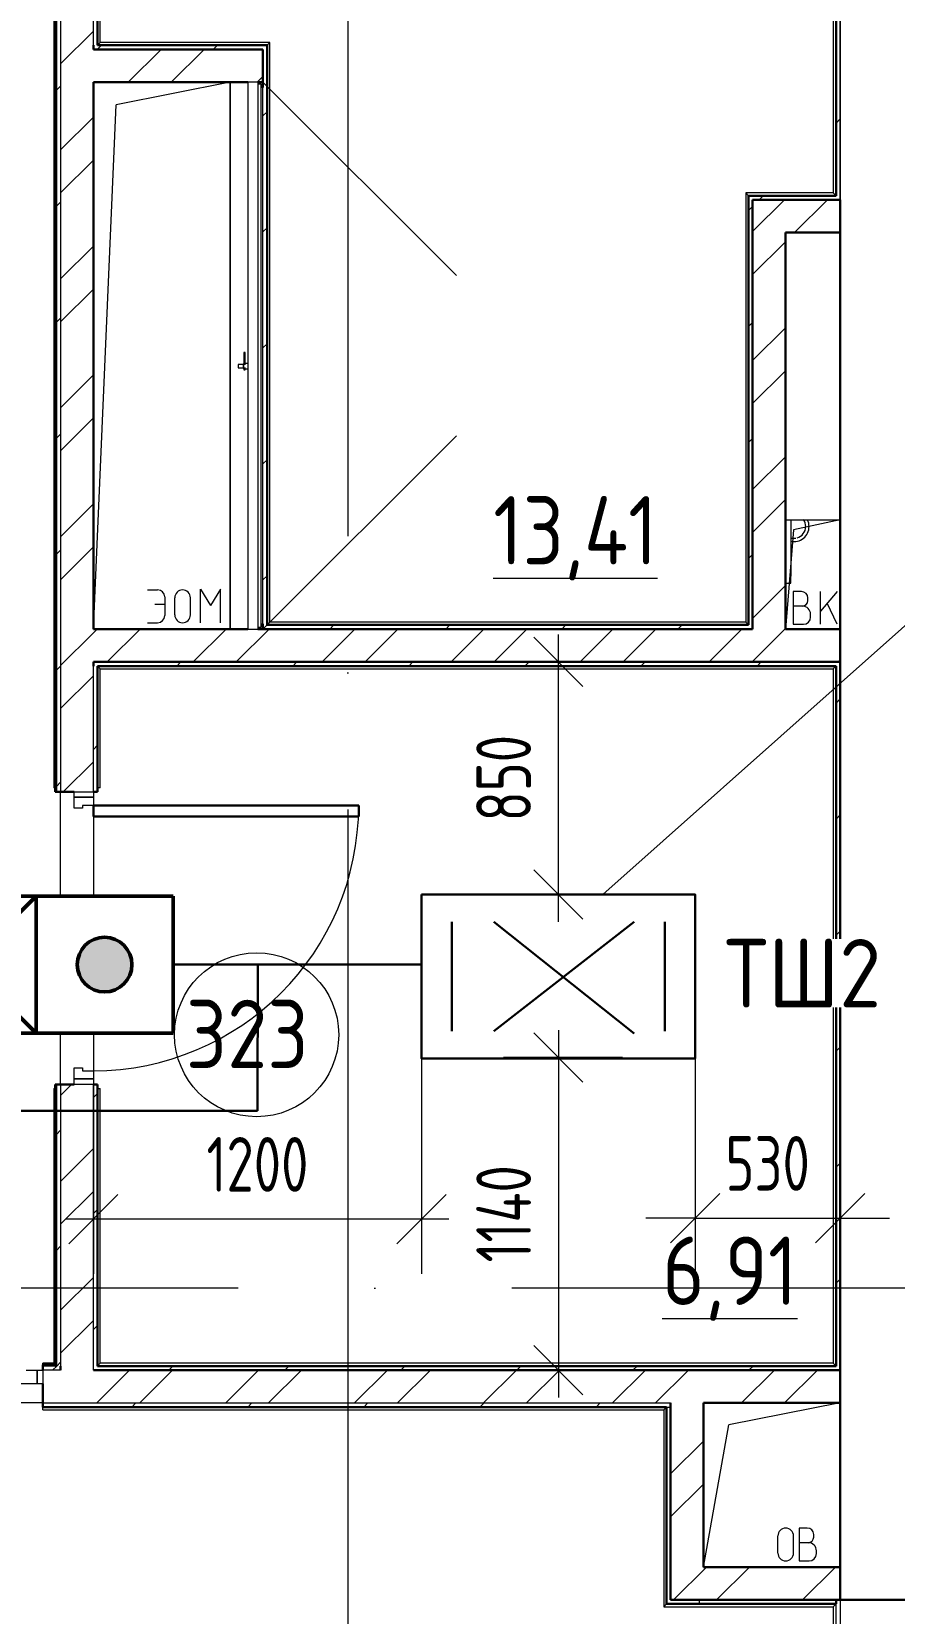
# Model space of a CAD drawing. Header units: millimetres. Extents: x -586848 to 520591, y -385801 to 675781.
# Drawn here: x 277238 to 280391, y 649358 to 655142 of the extents above; entities that cross this region are included whole.
import ezdxf

# ---------------------------------------------------------------- set-up
doc = ezdxf.new("R2010")
doc.units = ezdxf.units.MM
doc.set_wipeout_variables(frame=1)
doc.linetypes.add('ADSK_Линия сетки', pattern=[25, 20, -2.5, 0, -2.5])
doc.layers.add('0_ANNOT_Dimensions', color=7, linetype='Continuous')
doc.layers.add('PDF _СОТ', color=7, linetype='Continuous', true_color=0xb82d00)
for name, color, linetype, lineweight in [('RC-Линии_связи-Адресные', 5, 'Continuous', 30), ('Двери', 252, 'Continuous', 9), ('Линии', 7, 'Continuous', 9), ('Марки помещений', 252, 'Continuous', 20), ('Маркировка Не АУ', 7, 'Continuous', 25), ('НО СКУД', 7, 'Continuous', 50), ('Оборудование', 8, 'Continuous', 18), ('Ограждение', 252, 'Continuous', 9), ('Оси', 252, 'Continuous', 9), ('Перекрытие', 252, 'Continuous', 18), ('Сантехника', 252, 'Continuous', 9), ('СКУД', 1, 'Continuous', 30), ('Стены внутренние', 7, 'Continuous', 18), ('Стены наружные', 7, 'Continuous', 18), ('Стены штриховка', 7, 'Continuous', 9)]:
    doc.layers.add(name, color=color, linetype=linetype, lineweight=lineweight)
doc.styles.add('dim', font='romans.shx', dxfattribs={"width": 0.7})
doc.styles.add('GOST Common_2', font='', dxfattribs={"width": 0.9, "height": 250})
doc.styles.add('ISOCPEUR', font='isocpeur.ttf', dxfattribs={"width": 0.9, "height": 350})
doc.styles.get('GOST Common_2').set_extended_font_data('GOST type B')
doc.dimstyles.new('СПДС', dxfattribs={"dimscale": 100, "dimtxt": 2, "dimasz": 1.8, "dimexe": 2, "dimexo": 0, "dimgap": 1, "dimtad": 1, "dimdec": 0, "dimrnd": 1, "dimtxsty": 'dim', "dimblk": 'OBLIQUE', "dimcen": 2.5, "dimdle": 1, "dimclrt": 7, "dimaunit": 1, "dimadec": 0, "dimazin": 0, "dimtfac": 1, "dimtdec": 0, "dimtix": 1, "dimtmove": 2, "dimatfit": 3, "dimldrblk": 'OPEN', "dimfxl": 1, "dimlwd": 13, "dimlwe": 13, "dimarcsym": 0})

# ---------------------------------------------------------------- blocks, each defined once
blk = doc.blocks.new('3 этаж')
at = {"color": 251, "lineweight": 18, "true_color": 0x636466}
for p, q in [((280795.8, 20646.6), (280995.8, 20646.6)), ((280825.4, 20609.9), (280795.8, 20246.6)), ((280995.8, 20646.6), (280825.4, 20609.9)), ((280854.6, 20384.2), (280824.6, 20384.2)), ((280824.6, 20384.2), (280824.6, 20264.2)), ((280984.6, 20384.2), (280924.6, 20312.7)), ((280924.6, 20264.2), (280924.6, 20384.2)), ((280858, 20330.8), (280824.6, 20330.8)), ((280878, 20350.8), (280878, 20360.8)), ((280984.6, 20264.2), (280948.7, 20341.3)), ((280824.6, 20264.2), (280861.3, 20264.2)), ((280888, 20290.8), (280888, 20300.8))]:
    blk.add_line(p, q, dxfattribs=at)
for centre, radius, start, end in [((280854.6, 20360.8), 23.3, 0, 90), ((280858, 20350.8), 20, 270, 0), ((280858, 20300.8), 30, 0, 90), ((280861.3, 20290.8), 26.7, 270, 0)]:
    blk.add_arc(centre, radius, start, end, dxfattribs=at)
at = {"layer": 'Двери', "color": 251, "true_color": 0x636466}
for p, q in [((278195.8, 19651.6), (278265.8, 19651.6)), ((278195.8, 19631.6), (278195.8, 19651.6)), ((278195.8, 19591.6), (278195.8, 19631.6)), ((278195.8, 19631.6), (278265.8, 19631.6)), ((278265.8, 19631.6), (278195.8, 19631.6)), ((278265.8, 19651.6), (278265.8, 19631.6)), ((278265.8, 19631.6), (278265.8, 19601.6)), ((278225.8, 19591.6), (278195.8, 19591.6)), ((278225.8, 19601.6), (278225.8, 19591.6)), ((278265.8, 19601.6), (278225.8, 19601.6)), ((278195.8, 18641.6), (278225.8, 18641.6)), ((278195.8, 18601.6), (278195.8, 18641.6)), ((278225.8, 18641.6), (278225.8, 18631.6)), ((278225.8, 18631.6), (278265.8, 18631.6)), ((278265.8, 18631.6), (278265.8, 18601.6)), ((278265.8, 18601.6), (278195.8, 18601.6)), ((278195.8, 18581.6), (278195.8, 18601.6)), ((278195.8, 18601.6), (278265.8, 18601.6)), ((278265.8, 18581.6), (278195.8, 18581.6)), ((278265.8, 18601.6), (278265.8, 18581.6)), ((278019.8, 17536.6), (278060.8, 17536.6)), ((278060.8, 17536.6), (278080.8, 17536.6)), ((278060.8, 17486.6), (278060.8, 17536.6)), ((278060.8, 17536.6), (278060.8, 17486.6)), ((278080.8, 17536.6), (278080.8, 17486.6)), ((278060.8, 17486.6), (277996.8, 17486.6)), ((278080.8, 17486.6), (278060.8, 17486.6))]:
    blk.add_line(p, q, dxfattribs=at)
at = {"layer": 'Двери', "color": 251, "lineweight": 30, "true_color": 0x636466}
for p, q in [((278265.8, 19601.6), (279235.8, 19601.6)), ((278265.8, 19561.6), (278265.8, 19601.6)), ((279235.8, 19561.6), (278265.8, 19561.6)), ((279235.8, 19601.6), (279235.8, 19561.6))]:
    blk.add_line(p, q, dxfattribs=at)
at = {"layer": 'Двери', "color": 251, "true_color": 0x636466}
blk.add_arc((278265.8, 19601.6), 970, 270, 0, dxfattribs=at)
at = {"layer": 'Линии', "color": 251, "lineweight": 18, "ltscale": 200, "true_color": 0x636466}
for p, q in [((278765.8, 22246.6), (278348.9, 22164.1)), ((278765.8, 22246.6), (278765.8, 20246.6)), ((278265.8, 20246.6), (278348.9, 22164.1)), ((278464.2, 20390), (278500.7, 20390)), ((278526.8, 20364), (278526.8, 20296.1)), ((278563.3, 20298.7), (278563.3, 20361.3)), ((278620.7, 20298.7), (278620.7, 20361.3)), ((278657.2, 20392.6), (278693.7, 20332.6)), ((278657.2, 20270), (278657.2, 20392.6)), ((278730.2, 20392.6), (278693.7, 20332.6)), ((278730.2, 20270), (278730.2, 20392.6)), ((278490.2, 20337.9), (278526.8, 20337.9)), ((278464.2, 20270), (278500.7, 20270)), ((280995.8, 17416.6), (280588.9, 17337.2)), ((280495.8, 16816.6), (280588.9, 17337.2)), ((280875.8, 16959.1), (280845.8, 16959.1)), ((280845.8, 16959.1), (280845.8, 16839.1)), ((280768.3, 16867.8), (280768.3, 16930.4)), ((280825.6, 16867.8), (280825.6, 16930.4)), ((280879.1, 16905.7), (280845.8, 16905.7)), ((280899.1, 16925.7), (280899.1, 16935.7)), ((280845.8, 16839.1), (280882.5, 16839.1)), ((280909.1, 16865.7), (280909.1, 16875.7))]:
    blk.add_line(p, q, dxfattribs=at)
at = {"layer": 'Линии', "color": 251, "lineweight": 18, "true_color": 0x636466}
for centre, radius, start, end in [((278500.7, 20364), 26.1, 0, 90), ((278592, 20361.3), 28.7, 0, 180), ((278500.7, 20296.1), 26.1, 270, 0), ((278592, 20298.7), 28.7, 180, 0), ((280796.9, 16930.4), 28.7, 0, 180), ((280875.8, 16935.7), 23.3, 0, 90), ((280879.1, 16925.7), 20, 270, 0), ((280879.1, 16875.7), 30, 0, 90), ((280796.9, 16867.8), 28.7, 180, 0), ((280882.5, 16865.7), 26.7, 270, 0)]:
    blk.add_arc(centre, radius, start, end, dxfattribs=at)
at = {"layer": 'Марки помещений', "color": 251, "true_color": 0x636466}
blk.add_circle((278862.7, 18763.3), 300, dxfattribs=at)
at = {"layer": 'Оборудование', "color": 251, "true_color": 0x636466}
for p, q in [((278867.2, 22246.6), (278830.8, 22246.6)), ((278830.8, 22246.6), (278830.8, 20246.6)), ((278868.1, 20247.5), (278868.1, 22245.6)), ((278877.8, 22239.6), (278868.1, 22239.6)), ((278878.8, 20254.5), (278878.8, 22238.6)), ((278885.8, 22227.6), (278880.3, 22227.6)), ((278885.8, 22246.6), (279592.9, 21539.4)), ((278885.8, 20265.6), (278885.8, 22227.6)), ((278815.4, 21258.7), (278815.4, 21212.9)), ((278820.4, 21258.7), (278815.4, 21258.7)), ((278820.4, 21212.9), (278820.4, 21258.7)), ((278812.9, 21214.2), (278795.4, 21214.2)), ((278795.4, 21214.2), (278795.4, 21201.9)), ((278795.4, 21201.9), (278812.9, 21201.9)), ((278814.9, 21216.1), (278812.9, 21214.2)), ((278812.9, 21214.2), (278812.9, 21201.9)), ((278812.9, 21201.9), (278814.9, 21200)), ((278830.8, 21217.7), (278814.9, 21217.7)), ((278814.9, 21217.7), (278814.9, 21198.4)), ((278814.9, 21198.4), (278830.8, 21198.4)), ((278815.4, 21203.2), (278815.4, 21195)), ((278815.4, 21195), (278820.4, 21195)), ((278820.4, 21195), (278820.4, 21203.2)), ((278885.8, 20246.6), (279592.9, 20953.7)), ((278830.8, 20246.6), (278867.2, 20246.6)), ((278868.1, 20253.6), (278877.8, 20253.6)), ((278880.3, 20265.6), (278885.8, 20265.6))]:
    blk.add_line(p, q, dxfattribs=at)
for points, knots in [([(278868.1, 22245.6), (278868.1, 22245.7), (278868.1, 22245.8), (278868, 22246), (278867.9, 22246.1), (278867.8, 22246.3), (278867.6, 22246.4), (278867.4, 22246.5), (278867.2, 22246.6), (278867.2, 22246.6)], [0, 0, 0, 0, 0.166667, 0.25, 0.333333, 0.5, 0.666667, 0.833333, 1, 1, 1, 1]), ([(278878.8, 22238.6), (278878.8, 22238.7), (278878.8, 22238.8), (278878.7, 22239), (278878.7, 22239.1), (278878.6, 22239.2), (278878.5, 22239.3), (278878.3, 22239.4), (278878.1, 22239.5), (278877.9, 22239.6), (278877.8, 22239.6)], [0, 0, 0, 0, 0.166667, 0.25, 0.333333, 0.416667, 0.541667, 0.666667, 0.833333, 1, 1, 1, 1]), ([(278880.3, 22227.6), (278880.2, 22227.6), (278880, 22227.6), (278879.7, 22227.7), (278879.5, 22227.8), (278879.4, 22227.9), (278879.2, 22228), (278879.1, 22228.2), (278879, 22228.3), (278878.9, 22228.5), (278878.8, 22228.8), (278878.8, 22229), (278878.8, 22229.1)], [0, 0, 0, 0, 0.166667, 0.25, 0.333333, 0.416667, 0.5, 0.583333, 0.666667, 0.75, 0.833333, 1, 1, 1, 1]), ([(278867.2, 20246.6), (278867.2, 20246.6), (278867.4, 20246.6), (278867.6, 20246.7), (278867.8, 20246.8), (278867.9, 20247), (278868, 20247.1), (278868.1, 20247.3), (278868.1, 20247.4), (278868.1, 20247.5)], [-1, -1, -1, -1, -0.833333, -0.666667, -0.5, -0.333333, -0.25, -0.166667, 0, 0, 0, 0]), ([(278877.8, 20253.6), (278877.9, 20253.6), (278878.1, 20253.6), (278878.3, 20253.7), (278878.5, 20253.8), (278878.6, 20253.9), (278878.7, 20254), (278878.7, 20254.1), (278878.8, 20254.3), (278878.8, 20254.4), (278878.8, 20254.5)], [-1, -1, -1, -1, -0.833333, -0.666667, -0.541667, -0.416667, -0.333333, -0.25, -0.166667, 0, 0, 0, 0]), ([(278878.8, 20264), (278878.8, 20264.2), (278878.8, 20264.4), (278878.9, 20264.6), (278879, 20264.8), (278879.1, 20265), (278879.2, 20265.1), (278879.4, 20265.2), (278879.5, 20265.4), (278879.7, 20265.4), (278880, 20265.5), (278880.2, 20265.6), (278880.3, 20265.6)], [-1, -1, -1, -1, -0.833333, -0.75, -0.666667, -0.583333, -0.5, -0.416667, -0.333333, -0.25, -0.166667, 0, 0, 0, 0])]:
    blk.add_open_spline(points, degree=3, knots=knots, dxfattribs=at)
at = {"layer": 'Ограждение', "color": 251, "true_color": 0x636466}
for p, q in [((280970.8, 25891.6), (280970.8, 21841.6)), ((278120.8, 24671.9), (278120.8, 19666.6)), ((278290.8, 22391.6), (278290.8, 24671.9)), ((278290.8, 22391.6), (278280.8, 22381.6)), ((278910.8, 22391.6), (278290.8, 22391.6)), ((278910.8, 22391.6), (278900.8, 22381.6)), ((278910.8, 20271.6), (278910.8, 22391.6)), ((280970.8, 21841.6), (280650.8, 21841.6)), ((280650.8, 21841.6), (280660.8, 21831.6)), ((280650.8, 21841.6), (280650.8, 20271.6)), ((280970.8, 21841.6), (280980.8, 21831.6)), ((278910.8, 20271.6), (278900.8, 20261.6)), ((280650.8, 20271.6), (278910.8, 20271.6)), ((280650.8, 20271.6), (280660.8, 20261.6)), ((278290.8, 20101.6), (278280.8, 20111.6)), ((278290.8, 19666.6), (278290.8, 20101.6)), ((278290.8, 20101.6), (280970.8, 20101.6)), ((280970.8, 20101.6), (280980.8, 20111.6)), ((280970.8, 20101.6), (280970.8, 17561.6)), ((278125.8, 19666.6), (278120.8, 19666.6)), ((278290.8, 19666.6), (278280.8, 19666.6)), ((278120.8, 18566.6), (278125.8, 18566.6)), ((278120.8, 18566.6), (278120.8, 17561.6)), ((278280.8, 18566.6), (278290.8, 18566.6)), ((278290.8, 17561.6), (278290.8, 18566.6)), ((278080.8, 17556.6), (278080.8, 17561.6)), ((278120.8, 17561.6), (278080.8, 17561.6)), ((278120.8, 17561.6), (278125.8, 17556.6)), ((278290.8, 17561.6), (278280.8, 17551.6)), ((280970.8, 17561.6), (278290.8, 17561.6)), ((280970.8, 17561.6), (280980.8, 17551.6)), ((278080.8, 17391.6), (278080.8, 17401.6)), ((278080.8, 17391.6), (280350.8, 17391.6)), ((280350.8, 17391.6), (280360.8, 17401.6)), ((280350.8, 17391.6), (280350.8, 16671.6)), ((280350.8, 16671.6), (280360.8, 16681.6)), ((280350.8, 16671.6), (280970.8, 16671.6)), ((280980.8, 16681.6), (280970.8, 16671.6)), ((280970.8, 16671.6), (280970.8, 14161.6))]:
    blk.add_line(p, q, dxfattribs=at)
at = {"layer": 'Оси', "color": 251, "linetype": 'ADSK_Линия сетки', "ltscale": 200, "true_color": 0x636466}
for p, q in [((279195.8, 34587.2), (279195.8, -31389.6)), ((280995.8, 34587.2), (280995.8, -31389.6)), ((308795.8, 17836.6), (237073.5, 17836.6))]:
    blk.add_line(p, q, dxfattribs=at)
at = {"layer": 'Перекрытие', "color": 251, "true_color": 0x636466}
blk.add_line((280795.8, 20646.6), (280995.8, 20646.6), dxfattribs=at)
at = {"layer": 'Сантехника', "color": 251, "lineweight": 9, "true_color": 0x636466}
for p, q in [((280815.8, 20646.6), (280815.8, 20439.8)), ((280816.9, 20578.9), (280818, 20578.9)), ((280818, 20578.9), (280819.1, 20578.9)), ((280819.1, 20578.9), (280820.1, 20578.9)), ((280820.1, 20578.9), (280821, 20578.9)), ((280821, 20578.9), (280821.9, 20578.9)), ((280821.9, 20578.9), (280822.7, 20578.9)), ((280822.7, 20578.9), (280823.5, 20578.9)), ((280823.5, 20578.9), (280824.2, 20578.9)), ((280824.2, 20578.9), (280824.8, 20578.9)), ((280824.8, 20578.9), (280825.3, 20578.9)), ((280825.3, 20578.9), (280825.8, 20578.9)), ((280825.8, 20578.9), (280826.2, 20578.9)), ((280826.2, 20578.9), (280826.6, 20578.9)), ((280826.6, 20578.9), (280826.8, 20578.9)), ((280826.8, 20578.9), (280827, 20578.9)), ((280827, 20578.9), (280827.2, 20578.9)), ((280827.2, 20578.9), (280827.2, 20578.9)), ((280827.2, 20578.9), (280827.2, 20578.9)), ((280815.8, 20414.8), (280815.8, 20439.8)), ((280795.8, 20414.8), (280815.8, 20414.8))]:
    blk.add_line(p, q, dxfattribs=at)
for radius, start, end in [(55, 257.97419, 0), (42.7, 285, 0), (42.7, 0, 36.19102), (55, 0, 25.71429), (42.7, 265.80244, 267.75826), (42.7, 270, 279.13011), (42.7, 270, 272.08277)]:
    blk.add_arc((280827.2, 20621.6), radius, start, end, dxfattribs=at)
at = {"layer": 'Стены внутренние', "color": 251, "lineweight": 30, "true_color": 0x636466}
for p, q in [((280995.8, 20246.6), (280995.8, 21696.6)), ((280995.8, 16816.6), (280995.8, 17836.6)), ((280995.8, 16696.6), (281697.8, 16696.6))]:
    blk.add_line(p, q, dxfattribs=at)
at = {"layer": 'Стены наружные', "color": 251, "lineweight": 30, "true_color": 0x636466}
for p, q in [((278125.8, 24671.9), (278125.8, 19651.6)), ((278280.8, 22381.6), (278280.8, 24671.9)), ((280980.8, 21831.6), (280980.8, 23186.6)), ((278265.8, 22381.6), (278265.8, 22366.6)), ((278265.8, 22366.6), (278885.8, 22366.6)), ((278280.8, 22381.6), (278900.8, 22381.6)), ((278885.8, 22227.6), (278885.8, 22366.6)), ((278900.8, 22381.6), (278900.8, 20261.6)), ((278265.8, 22246.6), (278265.8, 20246.6)), ((278830.8, 22246.6), (278265.8, 22246.6)), ((278885.8, 22246.6), (278867.4, 22246.6)), ((280660.8, 21831.6), (280980.8, 21831.6)), ((280660.8, 20261.6), (280660.8, 21831.6)), ((280675.8, 21816.6), (280995.8, 21816.6)), ((280675.8, 20246.6), (280675.8, 21816.6)), ((280995.8, 21696.6), (280995.8, 21816.6)), ((280995.8, 21696.6), (280795.8, 21696.6)), ((280795.8, 21696.6), (280795.8, 20246.6)), ((278265.8, 20246.6), (278830.8, 20246.6)), ((280675.8, 20246.6), (278867.4, 20246.6)), ((278885.8, 20265.6), (278885.8, 20246.6)), ((278900.8, 20261.6), (280660.8, 20261.6)), ((280795.8, 20246.6), (280995.8, 20246.6)), ((280995.8, 20246.6), (280995.8, 17836.6)), ((278265.8, 20126.6), (278265.8, 20111.6)), ((280995.8, 20126.6), (278265.8, 20126.6)), ((280980.8, 20111.6), (278280.8, 20111.6)), ((278280.8, 19651.6), (278280.8, 20111.6)), ((280980.8, 17551.6), (280980.8, 20111.6)), ((278125.8, 19651.6), (278195.8, 19651.6)), ((278280.8, 19651.6), (278265.8, 19651.6)), ((278125.8, 18581.6), (278195.8, 18581.6)), ((278125.8, 18581.6), (278125.8, 17556.6)), ((278280.8, 18581.6), (278265.8, 18581.6)), ((278280.8, 17551.6), (278280.8, 18581.6)), ((278080.8, 17556.6), (278080.8, 17536.6)), ((278125.8, 17556.6), (278080.8, 17556.6)), ((278130.8, 17551.6), (278125.8, 17551.6)), ((278145.8, 17536.6), (278145.8, 17551.6)), ((280995.8, 17536.6), (278265.8, 17536.6)), ((278280.8, 17551.6), (280980.8, 17551.6)), ((278080.8, 17401.6), (278080.8, 17486.6)), ((280375.8, 16696.6), (280375.8, 17416.6)), ((280995.8, 17416.6), (280495.8, 17416.6)), ((280495.8, 17416.6), (280495.8, 16816.6)), ((278080.8, 17401.6), (280360.8, 17401.6)), ((280360.8, 16681.6), (280360.8, 17401.6)), ((280495.8, 16816.6), (280995.8, 16816.6)), ((280995.8, 16816.6), (280995.8, 16696.6)), ((280980.8, 16681.6), (280360.8, 16681.6)), ((280375.8, 16696.6), (280995.8, 16696.6)), ((280980.8, 16681.6), (280980.8, 16696.6))]:
    blk.add_line(p, q, dxfattribs=at)
at = {"layer": 'Стены наружные', "color": 251, "true_color": 0x636466}
for p, q in [((280995.8, 21816.6), (280995.8, 23186.6)), ((278765.8, 20246.6), (278765.8, 22246.6)), ((278145.8, 18581.6), (278145.8, 19651.6)), ((278265.8, 19561.6), (278265.8, 18631.6)), ((278080.8, 17416.6), (276950.8, 17416.6)), ((280980.8, 15366.6), (280980.8, 16681.6))]:
    blk.add_line(p, q, dxfattribs=at)
at = {"layer": 'Стены наружные', "color": 251, "linetype": 'Continuous', "lineweight": 9, "true_color": 0x636466}
for p, q in [((278125.8, 22424.3), (278130.8, 22429.3)), ((278145.8, 22313.2), (278265.8, 22433.2)), ((278125.8, 22353.6), (278130.8, 22358.6)), ((278280.1, 22366.6), (278295.1, 22381.6)), ((278393.5, 22246.6), (278513.5, 22366.6)), ((278550.6, 22246.6), (278670.6, 22366.6)), ((278704.4, 22366.6), (278719.4, 22381.6)), ((278125.8, 22282.9), (278130.8, 22287.9)), ((278125.8, 22212.2), (278130.8, 22217.2)), ((278130.8, 22217.2), (278145.8, 22232.2)), ((278865, 22246.6), (278885.8, 22267.4)), ((278125.8, 22141.5), (278130.8, 22146.5)), ((278145.8, 21998.8), (278265.8, 22118.8)), ((278885.8, 22123.7), (278900.8, 22138.7)), ((280980.8, 22097.3), (280995.8, 22112.3)), ((278125.8, 22070.8), (278130.8, 22075.8)), ((278125.8, 22000.1), (278130.8, 22005.1)), ((278125.8, 21929.3), (278130.8, 21934.3)), ((278145.8, 21841.7), (278265.8, 21961.7)), ((278125.8, 21858.6), (278130.8, 21863.6)), ((278130.8, 21792.9), (278145.8, 21807.9)), ((280675.8, 21700.1), (280792.3, 21816.6)), ((280700, 21816.6), (280715, 21831.6)), ((280829.4, 21696.6), (280949.4, 21816.6)), ((278125.8, 21787.9), (278130.8, 21792.9)), ((280660.8, 21777.3), (280675.8, 21792.3)), ((278125.8, 21717.2), (278130.8, 21722.2)), ((278885.8, 21699.4), (278900.8, 21714.4)), ((278125.8, 21646.5), (278130.8, 21651.5)), ((278145.8, 21527.4), (278265.8, 21647.4)), ((280675.8, 21542.9), (280795.8, 21662.9)), ((278125.8, 21575.8), (278130.8, 21580.8)), ((278125.8, 21505.1), (278130.8, 21510.1)), ((278145.8, 21370.2), (278265.8, 21490.2)), ((278125.8, 21434.4), (278130.8, 21439.4)), ((278125.8, 21363.7), (278130.8, 21368.7)), ((278130.8, 21368.7), (278145.8, 21383.7)), ((280660.8, 21353.1), (280675.8, 21368.1)), ((280675.8, 21228.6), (280795.8, 21348.6)), ((278125.8, 21293), (278130.8, 21298)), ((278885.8, 21275.1), (278900.8, 21290.1)), ((278125.8, 21222.2), (278130.8, 21227.2)), ((278145.8, 21055.9), (278265.8, 21175.9)), ((280675.8, 21071.4), (280795.8, 21191.4)), ((278125.8, 21151.5), (278130.8, 21156.5)), ((278125.8, 21080.8), (278130.8, 21085.8)), ((278125.8, 21010.1), (278130.8, 21015.1)), ((278145.8, 20898.8), (278265.8, 21018.8)), ((278125.8, 20939.4), (278130.8, 20944.4)), ((278130.8, 20944.4), (278145.8, 20959.4)), ((280660.8, 20928.8), (280675.8, 20943.8)), ((278125.8, 20868.7), (278130.8, 20873.7)), ((278885.8, 20850.9), (278900.8, 20865.9)), ((280675.8, 20757.1), (280795.8, 20877.1)), ((278125.8, 20798), (278130.8, 20803)), ((278125.8, 20727.3), (278130.8, 20732.3)), ((280675.8, 20600), (280795.8, 20720)), ((278125.8, 20656.6), (278130.8, 20661.6)), ((278145.8, 20584.5), (278265.8, 20704.5)), ((278125.8, 20585.8), (278130.8, 20590.8)), ((278130.8, 20520.1), (278145.8, 20535.1)), ((278145.8, 20427.3), (278265.8, 20547.3)), ((278125.8, 20515.1), (278130.8, 20520.1)), ((280660.8, 20504.6), (280675.8, 20519.6)), ((278125.8, 20444.4), (278130.8, 20449.4)), ((278885.8, 20426.6), (278900.8, 20441.6)), ((278125.8, 20373.7), (278130.8, 20378.7)), ((280675.8, 20285.7), (280795.8, 20405.7)), ((278125.8, 20303), (278130.8, 20308)), ((278265.8, 20233), (278279.3, 20246.6)), ((278316.5, 20126.6), (278436.5, 20246.6)), ((278630.8, 20126.6), (278750.8, 20246.6)), ((278788, 20126.6), (278908, 20246.6)), ((279102.3, 20126.6), (279222.3, 20246.6)), ((279130, 20246.6), (279145, 20261.6)), ((279259.4, 20126.6), (279379.4, 20246.6)), ((279554.3, 20246.6), (279569.3, 20261.6)), ((279573.7, 20126.6), (279693.7, 20246.6)), ((279730.9, 20126.6), (279850.9, 20246.6)), ((279978.5, 20246.6), (279993.5, 20261.6)), ((280045.2, 20126.6), (280165.2, 20246.6)), ((280202.3, 20126.6), (280322.3, 20246.6)), ((280402.8, 20246.6), (280417.8, 20261.6)), ((280516.7, 20126.6), (280636.7, 20246.6)), ((280673.8, 20126.6), (280793.8, 20246.6)), ((280793.8, 20246.6), (280795.8, 20248.5)), ((278125.8, 20232.3), (278130.8, 20237.3)), ((278145.8, 20113), (278265.8, 20233)), ((278125.8, 20161.6), (278130.8, 20166.6)), ((280988.1, 20126.6), (280995.8, 20134.2)), ((278125.8, 20090.9), (278130.8, 20095.9)), ((278130.8, 20095.9), (278145.8, 20110.9)), ((278145.8, 19955.8), (278265.8, 20075.8)), ((278570.7, 20111.6), (278585.7, 20126.6)), ((278995, 20111.6), (279010, 20126.6)), ((279419.3, 20111.6), (279434.3, 20126.6)), ((279843.5, 20111.6), (279858.5, 20126.6)), ((280267.8, 20111.6), (280282.8, 20126.6)), ((280692, 20111.6), (280707, 20126.6)), ((278125.8, 20020.2), (278130.8, 20025.2)), ((280980.8, 19976), (280995.8, 19991)), ((278125.8, 19949.5), (278130.8, 19954.5)), ((278125.8, 19878.7), (278130.8, 19883.7)), ((278125.8, 19808), (278130.8, 19813)), ((278265.8, 19806.6), (278280.8, 19821.6)), ((278125.8, 19737.3), (278130.8, 19742.3)), ((278155.8, 19651.6), (278265.8, 19761.5)), ((278125.8, 19666.6), (278130.8, 19671.6)), ((278130.8, 19671.6), (278145.8, 19686.6)), ((280980.8, 19551.8), (280995.8, 19566.8)), ((280980.8, 19127.5), (280995.8, 19142.5)), ((280980.8, 18703.2), (280995.8, 18718.2)), ((278145.8, 18541.4), (278185.9, 18581.6)), ((278125.8, 18535.2), (278130.8, 18540.2)), ((278265.8, 18533.8), (278280.8, 18548.8)), ((278125.8, 18464.5), (278130.8, 18469.5)), ((278125.8, 18393.8), (278130.8, 18398.8)), ((278130.8, 18398.8), (278145.8, 18413.8)), ((278145.8, 18227.1), (278265.8, 18347.1)), ((278125.8, 18323.1), (278130.8, 18328.1)), ((280980.8, 18279), (280995.8, 18294)), ((278125.8, 18252.4), (278130.8, 18257.4)), ((278125.8, 18181.7), (278130.8, 18186.7)), ((278145.8, 18070), (278265.8, 18190)), ((278125.8, 18111), (278130.8, 18116)), ((278265.8, 18109.6), (278280.8, 18124.6)), ((278125.8, 18040.3), (278130.8, 18045.3)), ((278130.8, 17974.6), (278145.8, 17989.6)), ((278125.8, 17969.6), (278130.8, 17974.6)), ((278125.8, 17898.8), (278130.8, 17903.8)), ((278145.8, 17755.7), (278265.8, 17875.7)), ((278125.8, 17828.1), (278130.8, 17833.1)), ((280980.8, 17854.7), (280995.8, 17869.7)), ((278125.8, 17757.4), (278130.8, 17762.4)), ((278145.8, 17598.5), (278265.8, 17718.5)), ((278265.8, 17685.3), (278280.8, 17700.3)), ((278125.8, 17686.7), (278130.8, 17691.7)), ((278125.8, 17616), (278130.8, 17621)), ((278080.8, 17533.5), (278083.8, 17536.6)), ((278117, 17536.6), (278132, 17551.6)), ((278132, 17551.6), (278145.8, 17565.3)), ((278278.1, 17416.6), (278398.1, 17536.6)), ((278435.3, 17416.6), (278555.3, 17536.6)), ((278541.3, 17536.6), (278556.3, 17551.6)), ((278749.6, 17416.6), (278869.6, 17536.6)), ((278906.7, 17416.6), (279026.7, 17536.6)), ((278965.6, 17536.6), (278980.6, 17551.6)), ((279221, 17416.6), (279341, 17536.6)), ((279378.2, 17416.6), (279498.2, 17536.6)), ((279389.8, 17536.6), (279404.8, 17551.6)), ((279692.5, 17416.6), (279812.5, 17536.6)), ((279814.1, 17536.6), (279829.1, 17551.6)), ((279849.7, 17416.6), (279969.7, 17536.6)), ((280164, 17416.6), (280284, 17536.6)), ((280238.4, 17536.6), (280253.4, 17551.6)), ((280321.1, 17416.6), (280441.1, 17536.6)), ((280635.4, 17416.6), (280755.4, 17536.6)), ((280662.6, 17536.6), (280677.6, 17551.6)), ((280792.6, 17416.6), (280912.6, 17536.6)), ((278406.3, 17401.6), (278421.3, 17416.6)), ((278830.6, 17401.6), (278845.6, 17416.6)), ((279254.8, 17401.6), (279269.8, 17416.6)), ((279679.1, 17401.6), (279694.1, 17416.6)), ((280103.4, 17401.6), (280118.4, 17416.6)), ((280375.8, 17156.9), (280495.8, 17276.9)), ((280375.8, 16999.7), (280495.8, 17119.7)), ((280386.9, 16696.6), (280506.9, 16816.6)), ((280544.1, 16696.6), (280664.1, 16816.6)), ((280858.4, 16696.6), (280978.4, 16816.6)), ((280481.8, 16681.6), (280481.8, 16696.6))]:
    blk.add_line(p, q, dxfattribs=at)
at = {"layer": 'Стены штриховка', "color": 251, "true_color": 0x636466}
for p, q in [((278130.8, 24671.9), (278130.8, 19651.6)), ((278145.8, 24671.9), (278145.8, 19651.6)), ((278265.8, 22381.6), (278265.8, 24671.9)), ((278265.8, 19651.6), (278265.8, 20111.6)), ((278130.8, 18581.6), (278130.8, 17551.6)), ((278145.8, 18581.6), (278145.8, 17551.6)), ((278265.8, 17536.6), (278265.8, 18581.6)), ((278125.8, 17551.6), (278080.8, 17551.6)), ((278145.8, 17536.6), (278080.8, 17536.6)), ((278080.8, 17416.6), (280375.8, 17416.6)), ((280360.8, 17401.6), (280375.8, 17401.6))]:
    blk.add_line(p, q, dxfattribs=at)
at = {"layer": 'Марки помещений', "color": 251, "true_color": 0x636466, "style": 'GOST Common_2', "width": 0.9}
for s, p in [('%%U13,41', (279727.7, 20482.9)), ('323', (278603.9, 18641)), ('%%U6,91', (280345.4, 17775.2))]:
    blk.add_text(s, height=250, dxfattribs=at).set_placement(p)
blk = doc.blocks.new('_Oblique')
at = {"color": 0, "linetype": 'ByBlock', "lineweight": -2}
blk.add_line((-0.5, -0.5), (0.5, 0.5), dxfattribs=at)
blk = doc.blocks.new('*D1031')
at = {"layer": '0_ANNOT_Dimensions', "color": 0, "lineweight": 13, "transparency": 16777216}
for p, q in [((277463.1, 651386.7), (277463.1, 650599.4)), ((278663.1, 651390.7), (278663.1, 650599.4)), ((278763.1, 650799.4), (277363.1, 650799.4))]:
    blk.add_line(p, q, dxfattribs=at)
at = {"layer": 'Defpoints', "color": 0, "transparency": 16777216}
for p in [(277463.1, 651386.7), (278663.1, 651390.7), (277463.1, 650799.4)]:
    blk.add_point(p, dxfattribs=at)
at = {"layer": '0_ANNOT_Dimensions', "color": 0, "lineweight": 13, "transparency": 16777216, "xscale": 180, "yscale": 180, "zscale": 180, "rotation": 180}
blk.add_blockref('_Oblique', (277463.1, 650799.4), dxfattribs=at)
at = {"layer": '0_ANNOT_Dimensions', "color": 0, "lineweight": 13, "transparency": 16777216, "xscale": 180, "yscale": 180, "zscale": 180}
blk.add_blockref('_Oblique', (278663.1, 650799.4), dxfattribs=at)
at = {"layer": '0_ANNOT_Dimensions', "color": 7, "transparency": 16777216, "insert": (278063.1, 650999.4), "char_height": 200, "attachment_point": 5, "style": 'dim'}
blk.add_mtext('1200', dxfattribs=at)
blk = doc.blocks.new('_Open')
at = {"color": 0, "linetype": 'ByBlock', "lineweight": -2}
for p, q in [((-1, 0.167), (0, 0)), ((-1, -0.167), (0, 0)), ((0, 0), (-1, 0))]:
    blk.add_line(p, q, dxfattribs=at)
blk = doc.blocks.new('*D1032')
at = {"layer": '0_ANNOT_Dimensions', "color": 0, "lineweight": 13, "transparency": 16777216}
for p, q in [((279663.1, 651386.7), (279663.1, 650603.1)), ((280193.1, 651390.7), (280193.1, 650603.1)), ((279663.1, 650803.1), (279483.1, 650803.1)), ((279663.1, 650803.1), (280193.1, 650803.1)), ((280193.1, 650803.1), (280373.1, 650803.1))]:
    blk.add_line(p, q, dxfattribs=at)
at = {"layer": 'Defpoints', "color": 0, "transparency": 16777216}
for p in [(279663.1, 651386.7), (280193.1, 651390.7), (280193.1, 650803.1)]:
    blk.add_point(p, dxfattribs=at)
at = {"layer": '0_ANNOT_Dimensions', "color": 0, "lineweight": 13, "transparency": 16777216, "xscale": 180, "yscale": 180, "zscale": 180}
blk.add_blockref('_Oblique', (279663.1, 650803.1), dxfattribs=at)
at = {"layer": '0_ANNOT_Dimensions', "color": 0, "lineweight": 13, "transparency": 16777216, "xscale": 180, "yscale": 180, "zscale": 180, "rotation": 180}
blk.add_blockref('_Oblique', (280193.1, 650803.1), dxfattribs=at)
at = {"layer": '0_ANNOT_Dimensions', "color": 7, "transparency": 16777216, "insert": (279928.1, 651003.1), "char_height": 200, "attachment_point": 5, "style": 'dim'}
blk.add_mtext('530', dxfattribs=at)
blk = doc.blocks.new('*D1033')
at = {"layer": '0_ANNOT_Dimensions', "color": 0, "lineweight": 13, "transparency": 16777216}
for p, q in [((279163.1, 651490.7), (279163.1, 650146.9)), ((279398, 651390.7), (278963.1, 651390.7)), ((279398, 650246.9), (278963.1, 650246.9))]:
    blk.add_line(p, q, dxfattribs=at)
at = {"layer": 'Defpoints', "color": 0, "transparency": 16777216}
for p in [(279398, 651390.7), (279163.1, 650246.9), (279398, 650246.9)]:
    blk.add_point(p, dxfattribs=at)
at = {"layer": '0_ANNOT_Dimensions', "color": 0, "lineweight": 13, "transparency": 16777216, "xscale": 180, "yscale": 180, "zscale": 180}
for p, rotation in [((279163.1, 651390.7), 90), ((279163.1, 650246.9), 270)]:
    blk.add_blockref('_Oblique', p, dxfattribs=dict(at, rotation=rotation))
at = {"layer": '0_ANNOT_Dimensions', "color": 7, "transparency": 16777216, "insert": (278963.1, 650818.8), "char_height": 200, "attachment_point": 5, "rotation": 90, "style": 'dim'}
blk.add_mtext('1140', dxfattribs=at)
blk = doc.blocks.new('*D1034')
at = {"layer": '0_ANNOT_Dimensions', "color": 0, "lineweight": 13, "transparency": 16777216}
for p, q in [((279163.1, 651886.7), (279163.1, 652936.9)), ((279663.1, 652836.9), (278963.1, 652836.9)), ((279663.1, 651986.7), (278963.1, 651986.7))]:
    blk.add_line(p, q, dxfattribs=at)
at = {"layer": 'Defpoints', "color": 0, "transparency": 16777216}
for p in [(279163.1, 652836.9), (279663.1, 652836.9), (279663.1, 651986.7)]:
    blk.add_point(p, dxfattribs=at)
at = {"layer": '0_ANNOT_Dimensions', "color": 0, "lineweight": 13, "transparency": 16777216, "xscale": 180, "yscale": 180, "zscale": 180}
for p, rotation in [((279163.1, 652836.9), 90), ((279163.1, 651986.7), 270)]:
    blk.add_blockref('_Oblique', p, dxfattribs=dict(at, rotation=rotation))
at = {"layer": '0_ANNOT_Dimensions', "color": 7, "transparency": 16777216, "insert": (278963.1, 652411.8), "char_height": 200, "attachment_point": 5, "rotation": 90, "style": 'dim'}
blk.add_mtext('850', dxfattribs=at)
blk = doc.blocks.new('2 идентификатора - считыватель + кнопка')
at = {"color": 4}
blk.add_wipeout([(-500, 250), (500, 250), (500, -250), (-500, -250)], dxfattribs=at).dxf.layer = 'НО СКУД'
at = {"layer": 'НО СКУД'}
h = blk.add_hatch(color=4, dxfattribs=at)
h.dxf.hatch_style = 1
h.paths.add_polyline_path([(-350, 0, 1), (-150, 0, 1)])
at = {"layer": 'НО СКУД', "color": 4, "ltscale": 30}
blk.add_line((-500, -250), (-500, 250), dxfattribs=at)
at = {"layer": 'НО СКУД', "color": 4}
for p, q in [((-500, -250), (-500, 250)), ((-500, 250), (500, 250)), ((0, -250), (0, 250)), ((0, -250), (500, 250)), ((0, 250), (500, -250)), ((500, 250), (500, -250)), ((500, -250), (-500, -250))]:
    blk.add_line(p, q, dxfattribs=at)
at = {"layer": 'НО СКУД', "color": 4, "ltscale": 30}
blk.add_circle((-250, 0), 100, dxfattribs=at)

msp = doc.modelspace()

# ---------------------------------------------------------------- linework, layer by layer
at = {"layer": 'PDF _СОТ', "color": 0, "lineweight": 0}
msp.add_lwpolyline([(279325.1, 651986.7), (281938.9, 654312.4), (284964.2, 654312.4)], dxfattribs=at)
at = {"layer": 'RC-Линии_связи-Адресные'}
for p, q in [((277754.3, 651729.9), (278663.1, 651729.9)), ((278064.3, 651729.9), (278063.1, 651195)), ((278063.1, 651195), (276189.2, 651195))]:
    msp.add_line(p, q, dxfattribs=at)
at = {"layer": 'СКУД', "color": 1, "ltscale": 0.01}
for p, q in [((278774.1, 651886.7), (278774.1, 651486.7)), ((278926.6, 651886.7), (279440.1, 651477.7)), ((279440.1, 651886.7), (278926.6, 651486.7)), ((279552, 651886.7), (279552, 651486.7))]:
    msp.add_line(p, q, dxfattribs=at)
msp.add_lwpolyline([(278663.1, 651986.7), (279663.1, 651986.7), (279663.1, 651386.7), (278663.1, 651386.7)], close=True, dxfattribs=at)

# ---------------------------------------------------------------- block references
msp.add_blockref('3 этаж', (-802.7, 632710.4))

# ---------------------------------------------------------------- dimensions: what is measured, and where the dimension line sits
at = {"layer": '0_ANNOT_Dimensions'}
dim = msp.add_linear_dim(base=(279163.1, 652836.9), p1=(279663.1, 651986.7), p2=(279663.1, 652836.9), angle=90, dimstyle='СПДС', dxfattribs=at)
dim.commit()
dim.dimension.update_dxf_attribs({"geometry": '*D1034', "text_midpoint": (278963.1, 652411.8)})
dim = msp.add_linear_dim(base=(279163.1, 650246.9), p1=(279398, 651390.7), p2=(279398, 650246.9), angle=90, text='1140', dimstyle='СПДС', dxfattribs=at)
dim.commit()
dim.dimension.update_dxf_attribs({"geometry": '*D1033', "text_midpoint": (278963.1, 650818.8)})
for base, p1, p2, picture, middle in [((277463.1, 650799.4), (278663.1, 651390.7), (277463.1, 651386.7), '*D1031', (278063.1, 650999.4)), ((280193.1, 650803.1), (279663.1, 651386.7), (280193.1, 651390.7), '*D1032', (279928.1, 651003.1))]:
    dim = msp.add_linear_dim(base=base, p1=p1, p2=p2, dimstyle='СПДС', dxfattribs=at)
    dim.commit()
    dim.dimension.update_dxf_attribs({"geometry": picture, "text_midpoint": middle})

# ---------------------------------------------------------------- next in the draw order: block references
at = {"layer": 'НО СКУД', "rotation": 180}
msp.add_blockref('2 идентификатора - считыватель + кнопка', (277254.3, 651729.9), dxfattribs=at)

# ---------------------------------------------------------------- next in the draw order: texts
at = {"layer": 'Маркировка Не АУ', "insert": (280056.8, 651698.5), "char_height": 250, "width": 703.733, "attachment_point": 5, "style": 'ISOCPEUR', "bg_fill": 3, "box_fill_scale": 1, "bg_fill_color": 256, "bg_fill_transparency": 0}
msp.add_mtext('ТШ2', dxfattribs=at)

doc.saveas('drawing.dxf')
